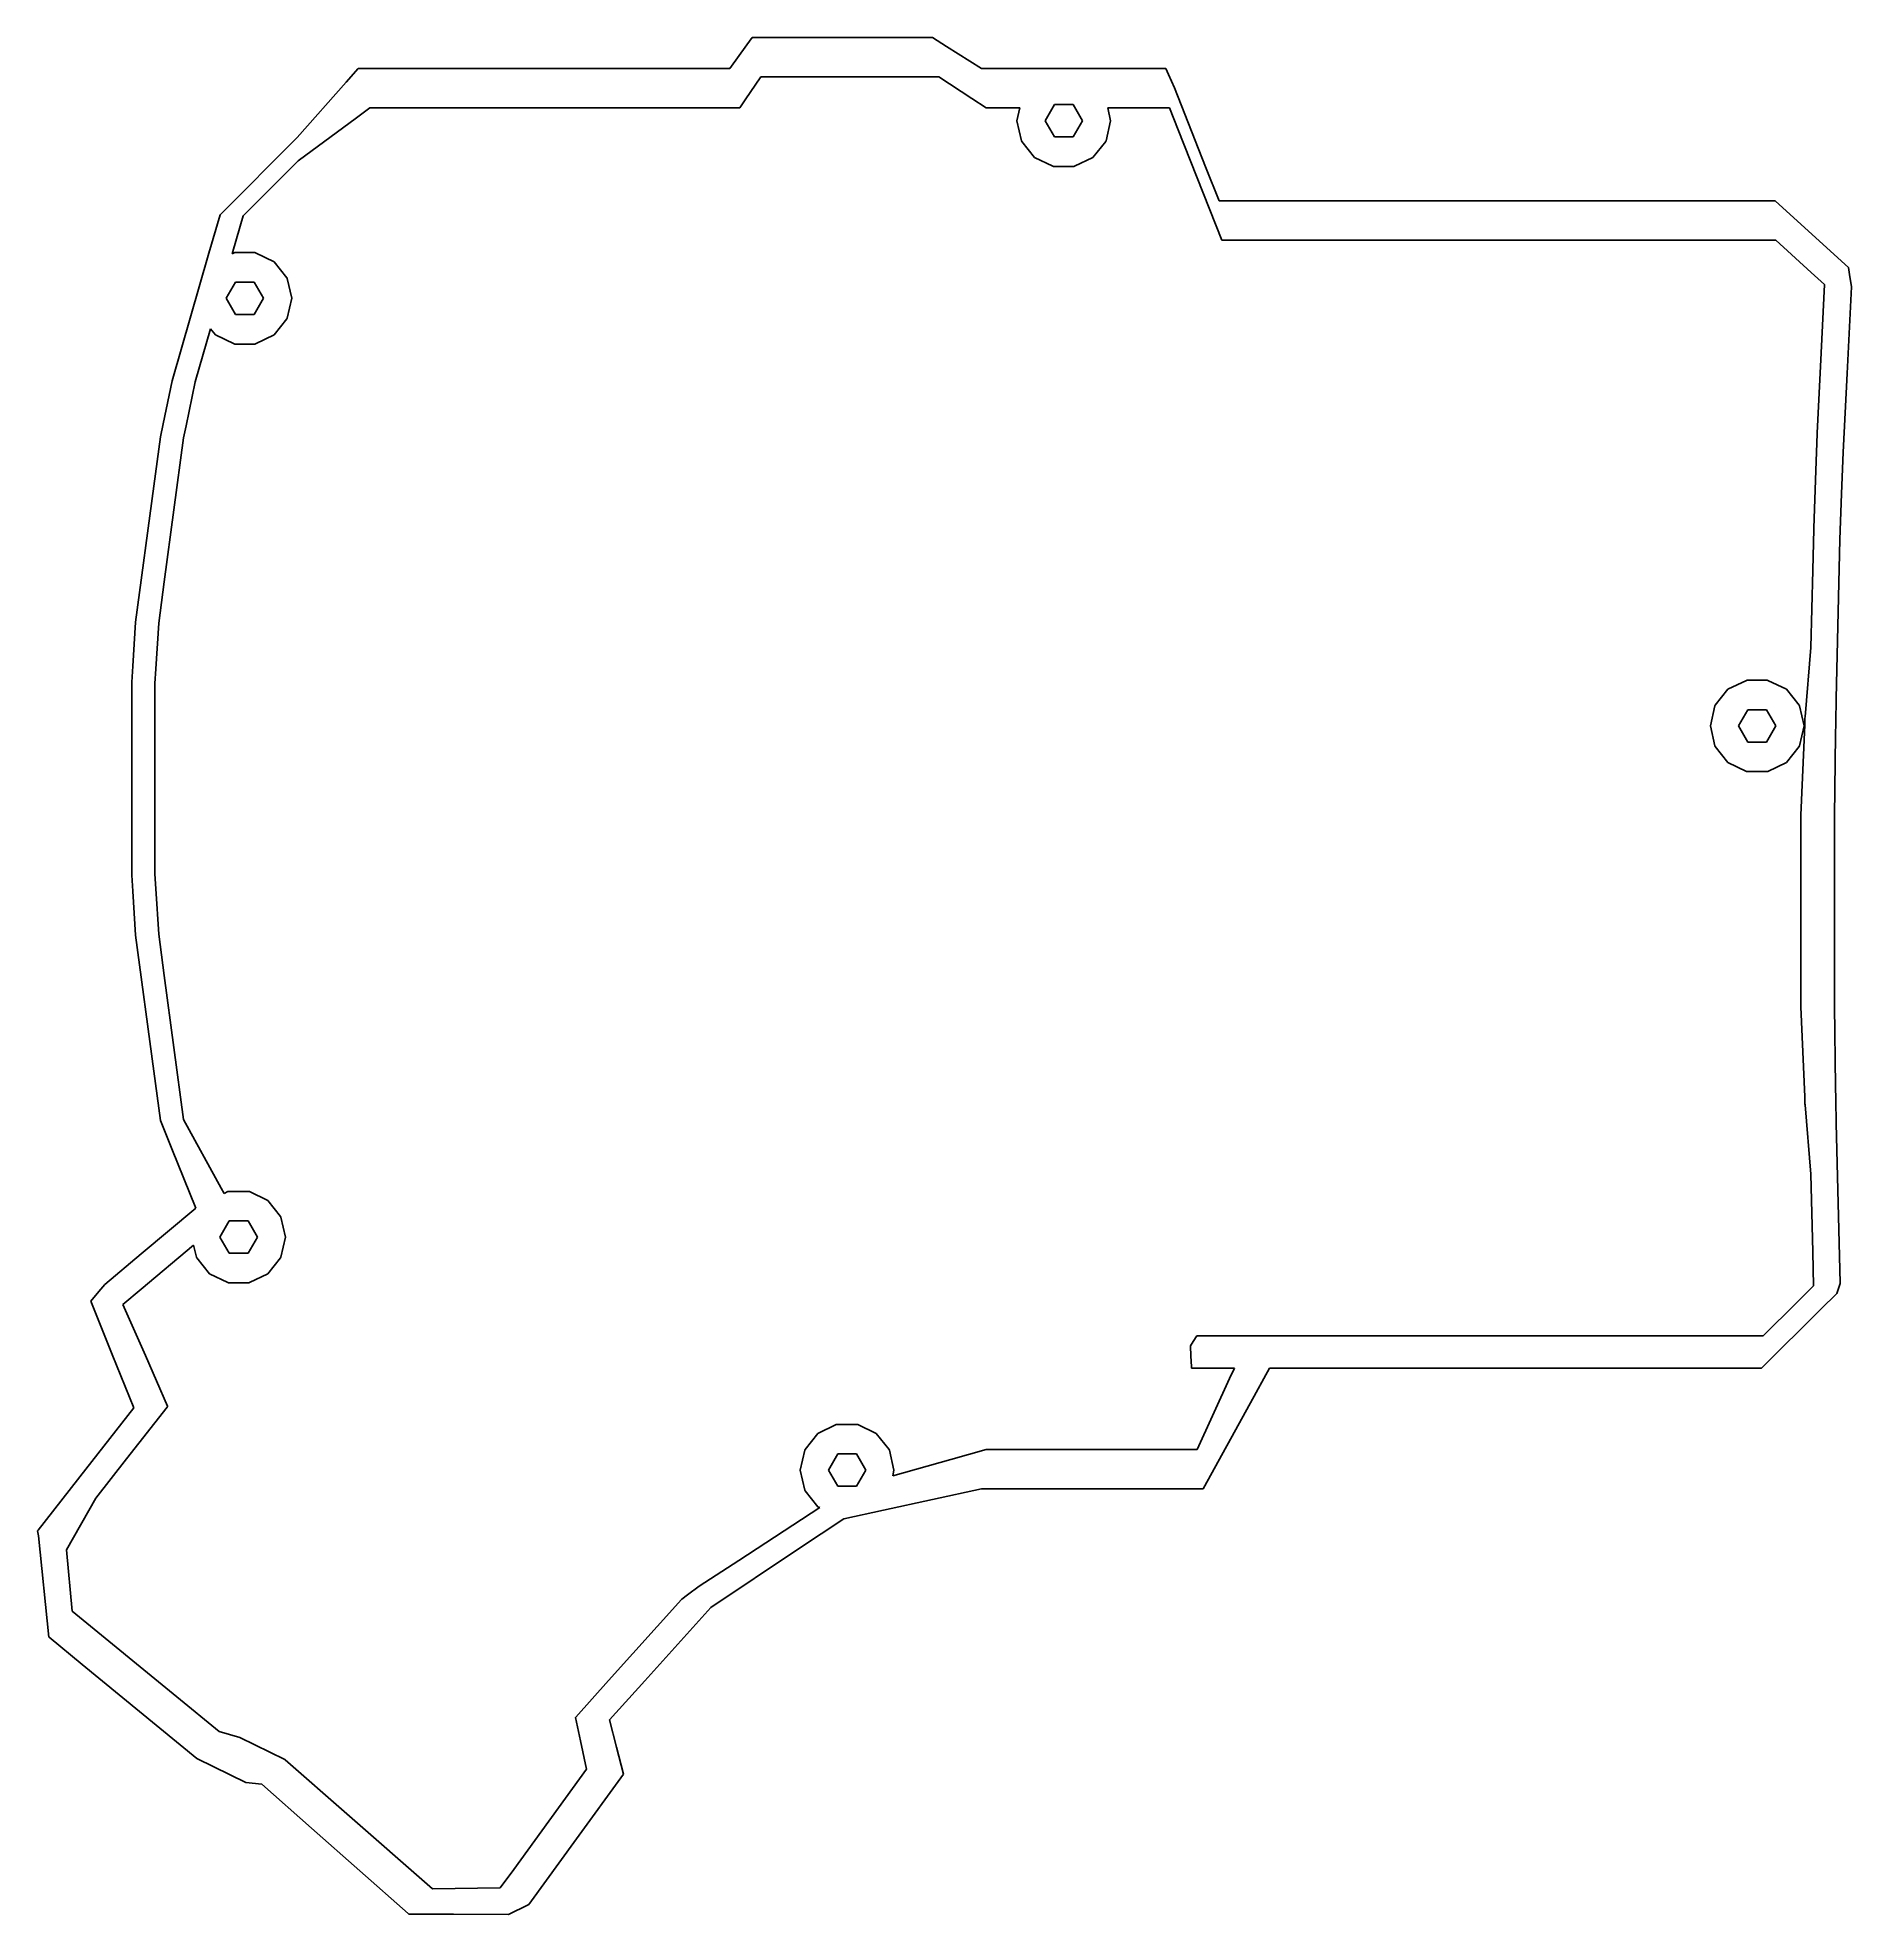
# Model space of a CAD drawing. Header units: metres. Extents: x -92 to 72, y -103 to 67.
import ezdxf

# ---------------------------------------------------------------- set-up
doc = ezdxf.new("R2010")
doc.units = ezdxf.units.M

msp = doc.modelspace()

# ---------------------------------------------------------------- linework, layer by layer
for p, q in [((-27.7984, 66.6005), (-29.3584, 64.4386)), ((-27.3235, 67.2586), (-27.7984, 66.6005)), ((-27.2982, 67.2586), (-27.3235, 67.2586)), ((-22.1417, 67.2586), (-27.2982, 67.2586)), ((-22.1062, 67.2586), (-22.1417, 67.2586)), ((-10.9729, 67.2586), (-22.1062, 67.2586)), ((-9.68132, 66.4439), (-10.9729, 67.2586)), ((-6.5022, 64.4386), (-9.68132, 66.4439)), ((-64.1807, 63.203), (-68.6126, 58.1764)), ((-63.0913, 64.4386), (-64.1807, 63.203)), ((-60.1726, 64.4386), (-63.0913, 64.4386)), ((-48.0923, 64.4386), (-60.1726, 64.4386)), ((-47.4959, 64.4386), (-48.0923, 64.4386)), ((-47.4772, 64.4386), (-47.4959, 64.4386)), ((-45.0194, 64.4386), (-47.4772, 64.4386)), ((-41.3539, 64.4386), (-45.0194, 64.4386)), ((-29.3584, 64.4386), (-41.3539, 64.4386)), ((-27.9494, 61.5922), (-26.552, 63.6899)), ((-26.552, 63.6899), (-14.4795, 63.6899)), ((-14.4795, 63.6899), (-14.459, 63.6899)), ((-14.459, 63.6899), (-10.3893, 63.6899)), ((-10.3893, 63.6899), (-7.38147, 61.7188)), ((-1.03019, 64.4386), (-6.5022, 64.4386)), ((10.2083, 64.4386), (-1.03019, 64.4386)), ((10.4455, 63.9095), (10.2083, 64.4386)), ((10.9928, 62.6886), (10.4455, 63.9095)), ((-28.4305, 60.8699), (-27.9494, 61.5922)), ((-7.38147, 61.7188), (-6.08605, 60.8699)), ((13.8249, 55.537), (10.9928, 62.6886)), ((-68.5126, 56.0764), (-63.2142, 59.9847)), ((-63.2142, 59.9847), (-62.0141, 60.8699)), ((-62.0141, 60.8699), (-49.4645, 60.8699)), ((-49.4645, 60.8699), (-47.0481, 60.8699)), ((-47.0481, 60.8699), (-44.6733, 60.8699)), ((-44.6733, 60.8699), (-44.1253, 60.8699)), ((-44.1253, 60.8699), (-31.4706, 60.8699)), ((-31.4706, 60.8699), (-28.4305, 60.8699)), ((-6.08605, 60.8699), (-3.03945, 60.8699)), ((-3.03945, 60.8699), (-3.30443, 59.7089)), ((-3.30443, 59.7089), (-2.89101, 57.8976)), ((-0.75142, 59.7089), (0.09859, 61.1812)), ((0.09859, 58.2367), (-0.75142, 59.7089)), ((0.09859, 61.1812), (1.79858, 61.1812)), ((1.79858, 61.1812), (2.64859, 59.7089)), ((2.64859, 59.7089), (1.79858, 58.2367)), ((4.78818, 57.8976), (5.2016, 59.7089)), ((5.2016, 59.7089), (4.93662, 60.8699)), ((4.93662, 60.8699), (6.12116, 60.8699)), ((6.12116, 60.8699), (10.5345, 60.8699)), ((10.5345, 60.8699), (11.3234, 58.8824)), ((-68.6126, 58.1764), (-75.6126, 51.1764)), ((1.79858, 58.2367), (0.09859, 58.2367)), ((11.3234, 58.8824), (15.2974, 48.8699)), ((-2.89101, 57.8976), (-2.88325, 57.8636)), ((-2.88325, 57.8636), (-2.86152, 57.8364)), ((-2.86152, 57.8364), (-1.70313, 56.3838)), ((-1.70313, 56.3838), (-0.0292, 55.5777)), ((1.92637, 55.5777), (3.6003, 56.3838)), ((3.6003, 56.3838), (4.7587, 57.8364)), ((4.7587, 57.8364), (4.78042, 57.8636)), ((4.78042, 57.8636), (4.78818, 57.8976)), ((-73.5126, 51.0764), (-68.5126, 56.0764)), ((-0.0292, 55.5777), (0.0022, 55.5625)), ((0.0022, 55.5625), (1.89497, 55.5625)), ((1.89497, 55.5625), (1.92637, 55.5777)), ((15.0519, 52.4386), (13.8249, 55.537)), ((-75.6126, 51.1764), (-76.619, 47.6901)), ((20.3313, 52.4386), (15.0519, 52.4386)), ((32.0215, 52.4386), (20.3313, 52.4386)), ((33.0835, 52.4386), (32.0215, 52.4386)), ((33.1155, 52.4386), (33.0835, 52.4386)), ((35.4571, 52.4386), (33.1155, 52.4386)), ((45.8566, 52.4386), (35.4571, 52.4386)), ((65.492, 52.4386), (45.8566, 52.4386)), ((69.8469, 48.4796), (65.492, 52.4386)), ((-74.4442, 47.8491), (-73.5126, 51.0764)), ((-74.5032, 47.6448), (-74.4442, 47.8491)), ((-74.3404, 47.7232), (-74.5032, 47.6448)), ((-74.309, 47.7384), (-74.3404, 47.7232)), ((-72.4162, 47.7384), (-74.309, 47.7384)), ((-72.3848, 47.7232), (-72.4162, 47.7384)), ((-70.7109, 46.9171), (-72.3848, 47.7232)), ((15.2974, 48.8699), (27.7753, 48.8699)), ((27.7753, 48.8699), (32.404, 48.8699)), ((32.404, 48.8699), (34.7031, 48.8699)), ((34.7031, 48.8699), (35.6779, 48.8699)), ((35.6779, 48.8699), (56.6585, 48.8699)), ((56.6585, 48.8699), (65.5651, 48.8699)), ((65.5651, 48.8699), (68.7811, 45.9462)), ((72.1604, 46.3764), (69.8469, 48.4796)), ((-76.619, 47.6901), (-79.9626, 36.1075)), ((-69.5525, 45.4645), (-70.7109, 46.9171)), ((72.2555, 45.7459), (72.1604, 46.3764)), ((-75.0626, 43.592), (-74.2126, 45.0642)), ((-74.2126, 45.0642), (-72.5126, 45.0642)), ((-72.5126, 45.0642), (-71.6626, 43.592)), ((-69.5308, 45.4373), (-69.5525, 45.4645)), ((-69.523, 45.4033), (-69.5308, 45.4373)), ((-69.1096, 43.592), (-69.523, 45.4033)), ((68.7811, 45.9462), (69.9913, 44.846)), ((69.9913, 44.846), (69.6166, 37.399)), ((72.0291, 36.7683), (72.4245, 44.6264)), ((72.4245, 44.6264), (72.2555, 45.7459)), ((-74.2126, 42.1197), (-75.0626, 43.592)), ((-71.6626, 43.592), (-72.5126, 42.1197)), ((-69.523, 41.7806), (-69.1096, 43.592)), ((-72.5126, 42.1197), (-74.2126, 42.1197)), ((-70.7109, 40.2668), (-69.5525, 41.7194)), ((-69.5525, 41.7194), (-69.5308, 41.7467)), ((-69.5308, 41.7467), (-69.523, 41.7806)), ((-77.8626, 36.0075), (-76.4686, 40.8365)), ((-76.4686, 40.8365), (-76.0143, 40.2668)), ((-76.0143, 40.2668), (-74.3404, 39.4607)), ((-74.3404, 39.4607), (-74.309, 39.4456)), ((-74.309, 39.4456), (-72.4162, 39.4456)), ((-72.4162, 39.4456), (-72.3848, 39.4607)), ((-72.3848, 39.4607), (-70.7109, 40.2668)), ((-79.9626, 36.1075), (-80.7728, 32.1958)), ((-78.6909, 32.0084), (-77.8626, 36.0075)), ((69.6166, 37.399), (69.3144, 31.3941)), ((71.6706, 29.6438), (72.0291, 36.7683)), ((-81.0166, 31.0184), (-81.6162, 26.5429)), ((-80.7728, 32.1958), (-81.0166, 31.0184)), ((-80.6666, 17.8559), (-78.9166, 30.9184)), ((-78.9166, 30.9184), (-78.6909, 32.0084)), ((69.3101, 31.3075), (69.1895, 27.9669)), ((69.3118, 31.3412), (69.3101, 31.3075)), ((69.3144, 31.3941), (69.3118, 31.3412)), ((69.3144, 31.3941), (69.3144, 31.3941)), ((71.5333, 25.8411), (71.6706, 29.6438)), ((69.1895, 27.9669), (69.0001, 22.7213)), ((-81.6162, 26.5429), (-83.2683, 14.2113)), ((71.3845, 21.7189), (71.5333, 25.8411)), ((68.9984, 22.646), (68.9117, 18.9342)), ((69.0001, 22.7213), (68.9984, 22.646)), ((71.0476, 7.29045), (71.3845, 21.7189)), ((68.9117, 18.9342), (68.7474, 11.9006)), ((-81.1683, 14.1113), (-80.6666, 17.8559)), ((-83.2683, 14.2113), (-83.5321, 10.2043)), ((-81.4402, 9.9813), (-81.1683, 14.1113)), ((68.7474, 11.9006), (68.2167, 5.6003)), ((-83.5321, 10.2043), (-83.6278, 8.75)), ((-83.6278, 8.75), (-83.6278, -8.75)), ((-81.5278, 8.65), (-81.4402, 9.9813)), ((-81.5278, -8.65), (-81.5278, 8.65)), ((62.8948, 8.91916), (61.2208, 8.11303)), ((62.9261, 8.93428), (62.8948, 8.91916)), ((64.8189, 8.93428), (62.9261, 8.93428)), ((64.8503, 8.91916), (64.8189, 8.93428)), ((66.5242, 8.11303), (64.8503, 8.91916)), ((61.2208, 8.11303), (60.0624, 6.66045)), ((67.6826, 6.66045), (66.5242, 8.11303)), ((70.9965, 5.10474), (71.0476, 7.29045)), ((60.0329, 6.59923), (59.6195, 4.78789)), ((60.0407, 6.63321), (60.0329, 6.59923)), ((60.0624, 6.66045), (60.0407, 6.63321)), ((62.1725, 4.78789), (63.0225, 6.26013)), ((63.0225, 6.26013), (64.7225, 6.26013)), ((64.7225, 6.26013), (65.5725, 4.78789)), ((67.7044, 6.63321), (67.6826, 6.66045)), ((67.7121, 6.59923), (67.7044, 6.63321)), ((68.1256, 4.78789), (67.7121, 6.59923)), ((68.208, 5.49697), (68.1814, 4.87512)), ((68.2167, 5.6003), (68.208, 5.49697)), ((68.2167, 5.6003), (68.2167, 5.6003)), ((59.6195, 4.78789), (60.0329, 2.97655)), ((63.0225, 3.31565), (62.1725, 4.78789)), ((65.5725, 4.78789), (64.7225, 3.31565)), ((67.7121, 2.97655), (68.1256, 4.78789)), ((68.1814, 4.87512), (67.8315, -3.3)), ((70.8989, -3.4), (70.9831, 3.9339)), ((70.9831, 3.9339), (70.9965, 5.10474)), ((60.0329, 2.97655), (60.0407, 2.94258)), ((60.0407, 2.94258), (60.0624, 2.91533)), ((60.0624, 2.91533), (61.2208, 1.46275)), ((64.7225, 3.31565), (63.0225, 3.31565)), ((66.5242, 1.46275), (67.6826, 2.91533)), ((67.6826, 2.91533), (67.7044, 2.94258)), ((67.7044, 2.94258), (67.7121, 2.97655)), ((61.2208, 1.46275), (62.8948, 0.65663)), ((62.8948, 0.65663), (62.9261, 0.6415)), ((62.9261, 0.6415), (64.8189, 0.6415)), ((64.8189, 0.6415), (64.8503, 0.65663)), ((64.8503, 0.65663), (66.5242, 1.46275)), ((67.8315, -3.3), (67.8315, -20.7)), ((70.8989, -20.6), (70.8989, -3.4)), ((-83.6278, -8.75), (-83.5321, -10.2043)), ((-83.5321, -10.2043), (-83.2683, -14.2113)), ((-81.4402, -9.9813), (-81.5278, -8.65)), ((-81.1683, -14.1113), (-81.4402, -9.9813)), ((-83.2683, -14.2113), (-81.6162, -26.5429)), ((-80.6666, -17.8559), (-81.1683, -14.1113)), ((-78.9166, -30.9184), (-80.6666, -17.8559)), ((67.8315, -20.7), (68.1814, -28.8751)), ((70.9831, -27.9339), (70.8989, -20.6)), ((-81.6162, -26.5429), (-81.0166, -31.0184)), ((68.1814, -28.8751), (68.208, -29.497)), ((70.9965, -29.1047), (70.9831, -27.9339)), ((68.208, -29.497), (68.2167, -29.6003)), ((68.2167, -29.6003), (68.2167, -29.6003)), ((68.2167, -29.6003), (68.7474, -35.9006)), ((71.0476, -31.2905), (70.9965, -29.1047)), ((-81.0166, -31.0184), (-79.9797, -33.5923)), ((-75.5112, -37.1505), (-78.9166, -30.9184)), ((71.3854, -45.755), (71.0476, -31.2905)), ((-79.9797, -33.5923), (-77.8157, -38.9635)), ((-75.2455, -37.6367), (-75.5112, -37.1505)), ((-74.898, -37.4693), (-75.2455, -37.6367)), ((-74.8666, -37.4542), (-74.898, -37.4693)), ((-72.9738, -37.4542), (-74.8666, -37.4542)), ((-72.9424, -37.4693), (-72.9738, -37.4542)), ((-71.2685, -38.2754), (-72.9424, -37.4693)), ((68.7474, -35.9006), (68.9117, -42.9342)), ((-77.8157, -38.9635), (-82.7704, -43.121)), ((-70.1101, -39.728), (-71.2685, -38.2754)), ((-75.6202, -41.6006), (-74.7702, -40.1283)), ((-74.7702, -40.1283), (-73.0702, -40.1283)), ((-73.0702, -40.1283), (-72.2202, -41.6006)), ((-70.0884, -39.7553), (-70.1101, -39.728)), ((-70.0806, -39.7892), (-70.0884, -39.7553)), ((-69.6672, -41.6006), (-70.0806, -39.7892)), ((-82.778, -46.3313), (-78.0072, -42.3281)), ((-78.0072, -42.3281), (-77.7598, -43.4119)), ((-74.7702, -43.0728), (-75.6202, -41.6006)), ((-72.2202, -41.6006), (-73.0702, -43.0728)), ((-70.0806, -43.4119), (-69.6672, -41.6006)), ((-82.7704, -43.121), (-86.0693, -45.889)), ((-77.7598, -43.4119), (-77.7521, -43.4459)), ((-77.7521, -43.4459), (-77.7303, -43.4731)), ((-77.7303, -43.4731), (-76.5719, -44.9257)), ((-73.0702, -43.0728), (-74.7702, -43.0728)), ((-71.2685, -44.9257), (-70.1101, -43.4731)), ((-70.1101, -43.4731), (-70.0884, -43.4459)), ((-70.0884, -43.4459), (-70.0806, -43.4119)), ((68.9117, -42.9342), (68.9839, -46.025)), ((-86.0693, -45.889), (-86.5961, -46.5314)), ((-76.5719, -44.9257), (-74.898, -45.7318)), ((-74.898, -45.7318), (-74.8666, -45.747)), ((-74.8666, -45.747), (-72.9738, -45.747)), ((-72.9738, -45.747), (-72.9424, -45.7318)), ((-72.9424, -45.7318), (-71.2685, -44.9257)), ((71.1544, -46.5299), (71.3868, -45.8154)), ((71.3868, -45.8154), (71.3854, -45.755)), ((-86.5961, -46.5314), (-87.3252, -47.4205)), ((-87.3252, -47.4205), (-85.3853, -52.2569)), ((-86.5961, -46.5314), (-86.5961, -46.5314)), ((-84.4165, -47.7061), (-82.7783, -46.3315)), ((-82.7783, -46.3315), (-82.778, -46.3313)), ((67.4351, -47.5616), (64.4243, -50.5485)), ((68.9839, -46.025), (67.4351, -47.5616)), ((69.6523, -48.1498), (71.0921, -46.7213)), ((71.0921, -46.7213), (71.1544, -46.5299)), ((-82.3837, -52.3539), (-84.4165, -47.7061)), ((64.2767, -53.4828), (69.6523, -48.1498)), ((12.6819, -51.0773), (12.4375, -51.4543)), ((13.0246, -50.5485), (12.6819, -51.0773)), ((23.028, -50.5485), (13.0246, -50.5485)), ((30.1135, -50.5485), (23.028, -50.5485)), ((32.4216, -50.5485), (30.1135, -50.5485)), ((34.5246, -50.5485), (32.4216, -50.5485)), ((49.8383, -50.5485), (34.5246, -50.5485)), ((64.4243, -50.5485), (49.8383, -50.5485)), ((-85.3853, -52.2569), (-83.4458, -57.0925)), ((-80.3709, -56.9561), (-82.3837, -52.3539)), ((12.4375, -51.4543), (12.4397, -51.5009)), ((12.4397, -51.5009), (12.4799, -52.3641)), ((12.4799, -52.3641), (12.5274, -53.3862)), ((12.5274, -53.3862), (12.5295, -53.4316)), ((12.5295, -53.4316), (12.5319, -53.4828)), ((12.5319, -53.4828), (12.5319, -53.4828)), ((12.5319, -53.4828), (12.5783, -53.4828)), ((12.5783, -53.4828), (16.4304, -53.4828)), ((15.9878, -54.4469), (13.0393, -60.8699)), ((16.4304, -53.4828), (15.9878, -54.4469)), ((17.884, -56.6273), (19.613, -53.4828)), ((19.613, -53.4828), (21.8504, -53.4828)), ((21.8504, -53.4828), (21.913, -53.4828)), ((21.913, -53.4828), (29.623, -53.4828)), ((29.623, -53.4828), (32.195, -53.4828)), ((32.195, -53.4828), (32.2526, -53.4828)), ((32.2526, -53.4828), (34.2664, -53.4828)), ((34.2664, -53.4828), (54.1619, -53.4828)), ((54.1619, -53.4828), (64.2767, -53.4828)), ((-83.4458, -57.0925), (-87.7952, -62.6595)), ((-84.0989, -61.7276), (-80.4214, -57.0206)), ((-83.4458, -57.0925), (-83.4458, -57.0925)), ((-80.4214, -57.0206), (-80.3923, -56.9834)), ((-80.3923, -56.9834), (-80.3709, -56.9561)), ((13.5891, -64.4386), (17.884, -56.6273)), ((-21.3621, -59.4175), (-22.5205, -60.87)), ((-19.6881, -58.6113), (-21.3621, -59.4175)), ((-19.6567, -58.5962), (-19.6881, -58.6113)), ((-17.764, -58.5962), (-19.6567, -58.5962)), ((-17.7326, -58.6113), (-17.764, -58.5962)), ((-16.0586, -59.4175), (-17.7326, -58.6113)), ((-14.9002, -60.87), (-16.0586, -59.4175)), ((-22.5499, -60.9313), (-22.9634, -62.7426)), ((-22.5422, -60.8973), (-22.5499, -60.9313)), ((-22.5205, -60.87), (-22.5422, -60.8973)), ((-20.4103, -62.7426), (-19.5603, -61.2704)), ((-19.5603, -61.2704), (-17.8603, -61.2704)), ((-17.8603, -61.2704), (-17.0103, -62.7426)), ((-14.8785, -60.8973), (-14.9002, -60.87)), ((-14.8708, -60.9313), (-14.8785, -60.8973)), ((-14.4573, -62.7426), (-14.8708, -60.9313)), ((-6.08605, -60.8699), (-9.29984, -61.7752)), ((7.87507, -60.8699), (-6.08605, -60.8699)), ((13.0393, -60.8699), (7.87507, -60.8699)), ((-87.7952, -62.6595), (-92.1212, -68.1965)), ((-86.8912, -65.3016), (-84.0989, -61.7276)), ((-22.9634, -62.7426), (-22.5499, -64.5539)), ((-19.5603, -64.2148), (-20.4103, -62.7426)), ((-17.0103, -62.7426), (-17.8603, -64.2148)), ((-9.29984, -61.7752), (-14.5757, -63.2612)), ((-14.5757, -63.2612), (-14.4573, -62.7426)), ((-22.5499, -64.5539), (-22.5422, -64.5879)), ((-22.5422, -64.5879), (-22.5205, -64.6152)), ((-22.5205, -64.6152), (-21.3621, -66.0677)), ((-17.8603, -64.2148), (-19.5603, -64.2148)), ((-15.4044, -66.3767), (-6.5022, -64.4386)), ((-6.5022, -64.4386), (0.25581, -64.4386)), ((0.25581, -64.4386), (0.29479, -64.4386)), ((0.29479, -64.4386), (13.5891, -64.4386)), ((-89.5557, -69.9917), (-86.8912, -65.3016)), ((-21.186, -66.1525), (-28.5482, -70.937)), ((-21.3621, -66.0677), (-21.186, -66.1525)), ((-19.0209, -67.164), (-15.4044, -66.3767)), ((-23.1156, -69.8958), (-19.0209, -67.164)), ((-92.1212, -68.1965), (-92.1705, -68.2596)), ((-92.1705, -68.2596), (-92.0831, -68.6984)), ((-92.1705, -68.2596), (-92.1705, -68.2596)), ((-92.0831, -68.6984), (-91.1349, -77.895)), ((-89.0169, -75.5522), (-89.5557, -69.9917)), ((-28.5485, -70.9371), (-32.1398, -73.271)), ((-31.0667, -75.2005), (-23.1158, -69.896)), ((-28.5482, -70.937), (-28.5485, -70.9371)), ((-23.1158, -69.896), (-23.1156, -69.8958)), ((-33.7313, -74.4918), (-40.3524, -81.8452)), ((-33.7141, -74.4727), (-33.7313, -74.4918)), ((-33.1795, -74.0646), (-33.7141, -74.4727)), ((-32.1398, -73.271), (-33.1795, -74.0646)), ((-79.5227, -83.3283), (-89.0169, -75.5522)), ((-37.0641, -81.8612), (-31.0667, -75.2005)), ((-91.1349, -77.895), (-91.1163, -77.9103)), ((-91.1163, -77.9103), (-91.1078, -77.9173)), ((-91.1078, -77.9173), (-88.1071, -80.3816)), ((-88.1071, -80.3816), (-77.7288, -88.9047)), ((-75.6868, -86.4701), (-79.5227, -83.3283)), ((-40.3524, -81.8452), (-43.3355, -85.1583)), ((-40.2668, -85.4182), (-37.0644, -81.8615)), ((-37.0644, -81.8615), (-37.0641, -81.8612)), ((-43.3355, -85.1583), (-43.3665, -85.1928)), ((-43.3355, -85.1583), (-43.3355, -85.1583)), ((-73.8214, -87.0125), (-75.6868, -86.4701)), ((-43.3665, -85.1928), (-42.9081, -87.3202)), ((-39.6315, -87.8904), (-40.2668, -85.4182)), ((-69.7289, -89.0128), (-73.8214, -87.0125)), ((-42.9081, -87.3202), (-42.3539, -89.8924)), ((-38.9992, -90.3507), (-39.6315, -87.8904)), ((-77.7288, -88.9047), (-77.6646, -88.9574)), ((-77.6646, -88.9574), (-73.2809, -91.098)), ((-69.6878, -89.0487), (-69.7289, -89.0128)), ((-64.1036, -93.9342), (-69.6878, -89.0487)), ((-42.3539, -89.8924), (-48.9591, -98.9837)), ((-73.2809, -91.098), (-71.8199, -91.2585)), ((-71.8199, -91.2585), (-71.8199, -91.2585)), ((-71.8199, -91.2585), (-67.3187, -95.2384)), ((-43.2515, -96.2034), (-38.9992, -90.3507)), ((-38.9992, -90.3507), (-38.9992, -90.3507)), ((-67.3187, -95.2384), (-58.5524, -102.989)), ((-56.3181, -100.745), (-64.1036, -93.9342)), ((-47.5767, -102.157), (-43.2517, -96.2037)), ((-43.2517, -96.2037), (-43.2515, -96.2034)), ((-48.9591, -98.9837), (-50.179, -100.663)), ((-50.179, -100.663), (-56.3181, -100.745)), ((-49.4342, -103.072), (-47.6564, -102.196)), ((-47.6564, -102.196), (-47.5767, -102.157)), ((-47.5767, -102.157), (-47.5767, -102.157)), ((-58.5524, -102.989), (-58.5524, -102.989)), ((-58.5524, -102.989), (-58.4752, -103.058)), ((-58.4752, -103.058), (-58.0713, -103.056)), ((-58.0713, -103.056), (-54.4247, -103.038)), ((-54.4247, -103.038), (-49.4342, -103.072))]:
    msp.add_line(p, q)

doc.saveas('drawing.dxf')
